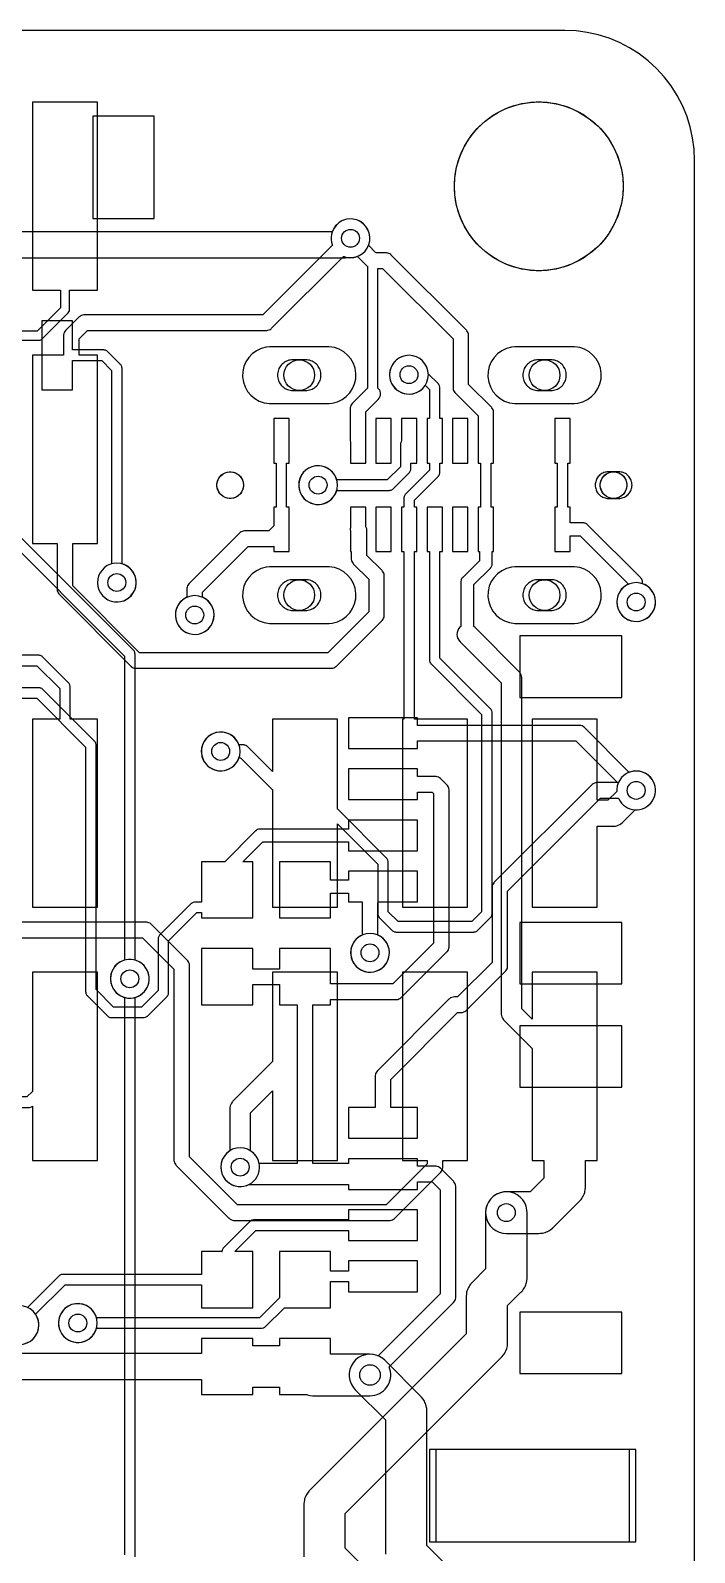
# Model space of a CAD drawing. Header units: millimetres. Extents: x 0 to 66, y 0 to 99.1.
# Drawn here: x 53.05 to 66.04, y 69.3 to 99.06 of the extents above; entities that cross this region are included whole.
import ezdxf

# ---------------------------------------------------------------- set-up
doc = ezdxf.new("R2010")
doc.units = ezdxf.units.MM

msp = doc.modelspace()

# ---------------------------------------------------------------- linework, layer by layer
at = {"layer": '16_copper'}
for points in [[(55.47, 97.385), (54.27, 97.385), (54.27, 95.385), (55.47, 95.385)], [(64.619, 87.22), (62.619, 87.22), (62.619, 86.02), (64.619, 86.02)], [(64.619, 81.62), (62.619, 81.62), (62.619, 80.42), (64.619, 80.42)], [(64.619, 79.6), (62.619, 79.6), (62.619, 78.4), (64.619, 78.4)], [(64.619, 74), (62.619, 74), (62.619, 72.8), (64.619, 72.8)], [(64.765, 71.312), (60.853, 71.312), (60.853, 69.508), (64.765, 69.508)]]:
    msp.add_lwpolyline(points, close=True, dxfattribs=at)
for points in [[(49.762, 94.615), (59.182, 94.615), (59.201, 94.617), (59.221, 94.618, 0.000657), (59.222, 94.618), (59.241, 94.623), (59.243, 94.623), (59.284, 94.618), (59.334, 94.618, 1), (59.284, 95.374), (59.235, 95.368, 0.233169), (58.969, 95.164), (58.952, 95.123), (49.657, 95.123)], [(52.379, 89.336), (54.889, 86.826), (54.889, 80.882), (54.869, 80.877, 0.876976), (55.016, 80.14), (55.065, 80.146, 0.767329), (55.113, 80.877), (55.093, 80.882), (55.093, 86.868), (55.092, 86.874, 0.140725), (55.074, 86.927), (55.067, 86.934), (55.066, 86.937), (55.065, 86.938), (55.063, 86.94), (52.553, 89.45)], [(50.419, 86.004), (53.171, 86.004), (54.127, 85.048), (54.127, 80.264), (54.128, 80.258, 0.140725), (54.146, 80.205), (54.153, 80.198), (54.154, 80.195), (54.155, 80.194), (54.157, 80.192), (54.561, 79.789), (54.566, 79.785, 0.14076), (54.616, 79.76), (54.625, 79.759), (54.628, 79.759), (54.63, 79.759), (54.633, 79.759), (55.263, 79.759), (55.27, 79.76, 0.140725), (55.323, 79.778), (55.33, 79.784), (55.332, 79.786), (55.333, 79.787), (55.335, 79.789), (55.72, 80.174), (55.724, 80.179, 0.14076), (55.749, 80.229), (55.75, 80.238), (55.75, 80.241), (55.75, 80.243), (55.75, 80.246), (55.75, 81.261), (56.303, 81.813), (56.396, 81.813), (56.396, 81.707), (57.396, 81.707), (57.396, 82.807), (57.203, 82.807), (57.591, 83.195), (59.269, 83.195), (59.269, 83.02), (60.619, 83.02), (60.619, 83.62), (59.269, 83.62), (59.269, 83.445), (57.539, 83.445), (57.532, 83.444), (57.526, 83.444, 0.157781), (57.456, 83.413), (57.451, 83.408), (56.849, 82.807), (56.396, 82.807), (56.396, 82.017), (56.261, 82.017), (56.255, 82.016, 0.140725), (56.202, 81.998), (56.195, 81.991), (56.192, 81.99), (56.191, 81.989), (56.189, 81.987), (55.577, 81.374), (55.573, 81.369, 0.14076), (55.548, 81.319), (55.548, 81.31), (55.547, 81.307), (55.547, 81.305), (55.547, 81.303), (55.547, 80.288), (55.221, 79.962), (54.675, 79.962), (54.331, 80.306), (54.331, 85.09), (54.33, 85.096, 0.140725), (54.312, 85.149), (54.305, 85.156), (54.304, 85.159), (54.303, 85.16), (54.301, 85.162), (53.285, 86.178), (53.28, 86.182, 0.14076), (53.23, 86.206), (53.22, 86.207), (53.217, 86.208), (53.216, 86.207), (53.213, 86.208), (50.461, 86.208)], [(49.903, 72.683), (56.396, 72.683), (56.396, 72.387), (57.396, 72.387), (57.396, 72.531), (57.92, 72.531), (57.92, 72.387), (58.455, 72.387), (58.47, 72.381, 0.000102), (58.47, 72.381), (58.492, 72.376), (58.519, 72.37), (58.519, 72.37), (58.519, 72.37), (58.52, 72.37), (58.569, 72.365), (58.579, 72.365), (58.586, 72.365), (59.69, 72.365), (59.74, 72.368, 0.497779), (60.064, 72.929), (61.322, 74.187), (61.325, 74.192), (61.33, 74.196, 0.153125), (61.366, 74.279), (61.366, 74.295), (61.366, 76.454), (61.366, 76.46), (61.366, 76.465, 0.153128), (61.332, 76.55), (61.322, 76.562), (61.076, 76.808), (61.071, 76.811), (61.067, 76.816, 0.153125), (60.984, 76.852), (60.968, 76.852), (60.619, 76.852), (60.619, 77), (59.269, 77), (59.269, 76.903), (58.572, 76.903), (58.572, 80.007), (58.92, 80.007), (58.92, 80.112), (60.198, 80.112), (60.204, 80.112), (60.209, 80.112, 0.153128), (60.294, 80.146), (60.306, 80.156), (61.195, 81.045), (61.198, 81.05), (61.203, 81.054, 0.153125), (61.239, 81.137), (61.239, 81.153), (61.239, 84.201), (61.239, 84.207), (61.239, 84.212, 0.153128), (61.205, 84.297), (61.195, 84.309), (61.076, 84.428), (61.071, 84.431), (61.067, 84.436, 0.153125), (60.984, 84.472), (60.968, 84.472), (60.619, 84.472), (60.619, 84.62), (59.269, 84.62), (59.269, 84.02), (60.619, 84.02), (60.619, 84.168), (60.905, 84.168), (60.935, 84.138), (60.935, 81.216), (60.135, 80.416), (58.92, 80.416), (58.92, 81.107), (57.92, 81.107), (57.92, 80.709), (57.396, 80.709), (57.396, 81.107), (56.396, 81.107), (56.396, 80.007), (57.396, 80.007), (57.396, 80.405), (57.92, 80.405), (57.92, 80.007), (58.268, 80.007), (58.268, 76.903), (57.522, 76.903), (57.522, 76.909, 1), (56.778, 76.761), (56.791, 76.713, 0.376374), (57.224, 76.463), (57.272, 76.476), (57.318, 76.495), (57.321, 76.497), (59.269, 76.497), (59.269, 76.4), (60.619, 76.4), (60.619, 76.548), (60.905, 76.548), (61.062, 76.391), (61.062, 74.358), (59.848, 73.145), (59.806, 73.161), (59.757, 73.172), (59.69, 73.177), (58.92, 73.177), (58.92, 73.487), (57.92, 73.487), (57.92, 73.343), (57.396, 73.343), (57.396, 73.487), (56.396, 73.487), (56.396, 73.191), (49.903, 73.191)], [(61.247, 67.343), (59.207, 69.383), (59.207, 70.063), (62.263, 73.119), (62.263, 73.119), (62.263, 73.119), (62.277, 73.134), (62.297, 73.156), (62.297, 73.156), (62.297, 73.157), (62.309, 73.174), (62.325, 73.198), (62.325, 73.198), (62.325, 73.198), (62.335, 73.218), (62.348, 73.243), (62.348, 73.243), (62.348, 73.243), (62.354, 73.258), (62.366, 73.29, 0.000102), (62.366, 73.29), (62.371, 73.312), (62.377, 73.339), (62.377, 73.339), (62.377, 73.339), (62.377, 73.34), (62.382, 73.389), (62.382, 73.399), (62.382, 73.406), (62.382, 74.127), (62.644, 74.389), (62.644, 74.389), (62.644, 74.389), (62.658, 74.404), (62.678, 74.426), (62.678, 74.426), (62.678, 74.427), (62.689, 74.443), (62.706, 74.468), (62.706, 74.468), (62.706, 74.468), (62.716, 74.488), (62.729, 74.513), (62.729, 74.513), (62.729, 74.513), (62.737, 74.534), (62.747, 74.56, 0.000102), (62.747, 74.56), (62.752, 74.582), (62.758, 74.609), (62.758, 74.609), (62.758, 74.609), (62.758, 74.61), (62.763, 74.659), (62.763, 74.669), (62.763, 74.676), (62.763, 75.946), (62.76, 75.996, 0.865077), (61.956, 76.013), (61.951, 75.946), (61.951, 74.844), (61.689, 74.582), (61.689, 74.582), (61.689, 74.582), (61.675, 74.567), (61.655, 74.545), (61.655, 74.545), (61.655, 74.544), (61.643, 74.527), (61.627, 74.503), (61.627, 74.503), (61.627, 74.503), (61.616, 74.483), (61.604, 74.458), (61.604, 74.458), (61.604, 74.458), (61.596, 74.437), (61.586, 74.411, 0.000102), (61.586, 74.411), (61.581, 74.389), (61.575, 74.362), (61.575, 74.362), (61.575, 74.362), (61.575, 74.361), (61.57, 74.312), (61.57, 74.302), (61.57, 74.295), (61.57, 73.574), (58.514, 70.518), (58.514, 70.518), (58.514, 70.518), (58.5, 70.503), (58.48, 70.481), (58.48, 70.481), (58.48, 70.48), (58.468, 70.463), (58.452, 70.439), (58.452, 70.439), (58.452, 70.439), (58.442, 70.419), (58.429, 70.394), (58.429, 70.394), (58.429, 70.394), (58.421, 70.373), (58.411, 70.347, 0.000102), (58.411, 70.347), (58.406, 70.325), (58.4, 70.298), (58.4, 70.298), (58.4, 70.298), (58.4, 70.297), (58.395, 70.248), (58.395, 70.238), (58.395, 70.231), (58.395, 69.215)], [(52.906, 73.375, 0.534512), (53.147, 73.958), (53.147, 73.958), (53.724, 74.535), (56.396, 74.535), (56.396, 74.087), (57.396, 74.087), (57.396, 75.187), (57.043, 75.187), (57.454, 75.598), (59.269, 75.598), (59.269, 75.4), (60.619, 75.4), (60.619, 76), (59.269, 76), (59.269, 75.802), (57.412, 75.802), (57.406, 75.801, 0.140725), (57.353, 75.783), (57.346, 75.776), (57.343, 75.775), (57.342, 75.774), (57.34, 75.772), (56.824, 75.256), (56.82, 75.251, 0.14076), (56.796, 75.201), (56.795, 75.191), (56.794, 75.188), (56.795, 75.187), (56.396, 75.187), (56.396, 74.739), (53.682, 74.739), (53.676, 74.738, 0.140725), (53.623, 74.72), (53.616, 74.713), (53.613, 74.712), (53.612, 74.711), (53.61, 74.709), (52.992, 74.09)]]:
    msp.add_lwpolyline(points, format="xyb", dxfattribs=at)
for points in [[(54.811, 87.893, 0.767329), (54.859, 88.624), (54.839, 88.629), (54.839, 92.456), (54.838, 92.462, 0.140725), (54.82, 92.515), (54.813, 92.522), (54.812, 92.525), (54.811, 92.526), (54.809, 92.528), (54.555, 92.782), (54.55, 92.786, 0.14076), (54.5, 92.81), (54.49, 92.811), (54.487, 92.812), (54.486, 92.811), (54.483, 92.812), (53.87, 92.812), (53.87, 93.385), (53.27, 93.385), (53.27, 92.035), (53.87, 92.035), (53.87, 92.608), (54.441, 92.608), (54.635, 92.414), (54.635, 88.629), (54.615, 88.624, 0.876976), (54.762, 87.887)], [(58.953, 91.773, 0.893655), (58.891, 92.874), (57.721, 92.874), (57.659, 92.867, 0.893655), (57.721, 91.766), (58.891, 91.766)], [(63.753, 91.773, 0.893655), (63.691, 92.874), (62.521, 92.874), (62.459, 92.867, 0.893655), (62.521, 91.766), (63.691, 91.766)], [(60.526, 91.957, 1), (60.378, 92.701), (60.33, 92.688, 0.876976), (60.477, 91.951)], [(58.748, 89.798, 1), (58.6, 90.542), (58.552, 90.529, 0.876976), (58.699, 89.792)], [(58.953, 87.473, 0.893655), (58.891, 88.574), (57.721, 88.574), (57.659, 88.567, 0.893655), (57.721, 87.466), (58.891, 87.466)], [(63.753, 87.473, 0.893655), (63.691, 88.574), (62.521, 88.574), (62.459, 88.567, 0.893655), (62.521, 87.466), (63.691, 87.466)], [(64.971, 87.512, 1), (64.823, 88.256), (64.775, 88.243, 0.876976), (64.922, 87.506)], [(56.335, 87.258, 1), (56.187, 88.002), (56.139, 87.989, 0.876976), (56.286, 87.252)], [(60.619, 78), (60.096, 78), (60.096, 78.55), (61.404, 79.858), (61.468, 79.858), (61.474, 79.858), (61.479, 79.858, 0.153128), (61.564, 79.892), (61.576, 79.902), (62.338, 80.664), (62.341, 80.669), (62.346, 80.673, 0.153125), (62.382, 80.756), (62.382, 80.772), (62.382, 82.233), (64.198, 84.049), (64.551, 84.049), (64.557, 84.033, 1), (65.237, 84.369), (65.212, 84.412, 0.339453), (64.775, 84.56), (64.76, 84.554), (63.886, 85.428), (63.881, 85.431), (63.877, 85.436, 0.153125), (63.794, 85.472), (63.778, 85.472), (60.619, 85.472), (60.619, 85.62), (59.269, 85.62), (59.269, 85.02), (60.619, 85.02), (60.619, 85.168), (63.715, 85.168), (64.529, 84.353), (64.135, 84.353), (64.129, 84.353), (64.124, 84.353, 0.153128), (64.039, 84.319), (64.027, 84.309), (62.122, 82.404), (62.119, 82.399), (62.114, 82.395, 0.153125), (62.078, 82.312), (62.078, 82.296), (62.078, 80.835), (61.405, 80.162), (61.341, 80.162, 0.172369), (61.245, 80.128), (61.233, 80.118), (59.836, 78.721), (59.833, 78.716), (59.828, 78.712, 0.153125), (59.792, 78.629), (59.792, 78.613), (59.792, 78), (59.269, 78), (59.269, 77.4), (60.619, 77.4)], [(56.843, 84.591, 1), (56.695, 85.335), (56.647, 85.322, 0.876976), (56.794, 84.585)], [(59.764, 80.654, 0.716592), (59.858, 81.366), (59.842, 81.372), (59.842, 82.003), (59.86, 82.02), (60.619, 82.02), (60.619, 82.62), (59.269, 82.62), (59.269, 82.445), (58.92, 82.445), (58.92, 82.807), (57.92, 82.807), (57.92, 81.707), (58.92, 81.707), (58.92, 82.195), (59.269, 82.195), (59.269, 82.02), (59.538, 82.02), (59.538, 81.372), (59.522, 81.366, 0.820679), (59.715, 80.648)], [(54.049, 73.415, 0.26795), (54.334, 73.665), (54.339, 73.685), (57.57, 73.685), (57.576, 73.686, 0.140725), (57.629, 73.704), (57.636, 73.711), (57.639, 73.712), (57.64, 73.713), (57.642, 73.715), (58.014, 74.087), (58.92, 74.087), (58.92, 74.598), (59.269, 74.598), (59.269, 74.4), (60.619, 74.4), (60.619, 75), (59.269, 75), (59.269, 74.802), (58.92, 74.802), (58.92, 75.187), (57.92, 75.187), (57.92, 74.281), (57.528, 73.889), (54.339, 73.889), (54.334, 73.909, 1), (53.616, 73.665), (53.635, 73.619, 0.303347), (54, 73.409)]]:
    msp.add_lwpolyline(points, format="xyb", close=True, dxfattribs=at)
at = {"layer": '1_copper'}
for points in [[(46.519, 93.002), (53.213, 93.002), (53.214, 93.002), (53.216, 93.002, 0.133453), (53.26, 93.016), (53.276, 93.028), (53.784, 93.536), (53.785, 93.537), (53.786, 93.538, 0.133459), (53.808, 93.579), (53.81, 93.599), (53.81, 93.98), (54.356, 93.98), (54.356, 97.66), (53.086, 97.66), (53.086, 93.98), (53.632, 93.98), (53.632, 93.636), (53.176, 93.18), (46.482, 93.18)], [(50.8, 86.639), (53.171, 86.639), (53.619, 86.191), (53.619, 85.595), (53.086, 85.595), (53.086, 81.915), (54.356, 81.915), (54.356, 85.595), (53.823, 85.595), (53.823, 86.233), (53.822, 86.239, 0.140725), (53.804, 86.292), (53.797, 86.299), (53.796, 86.302), (53.795, 86.303), (53.793, 86.305), (53.285, 86.813), (53.28, 86.817, 0.14076), (53.23, 86.841), (53.22, 86.842), (53.217, 86.843), (53.216, 86.842), (53.213, 86.843), (50.842, 86.843)], [(52.251, 81.321), (55.242, 81.321), (55.855, 80.709), (55.855, 76.976), (55.855, 76.97), (55.855, 76.965, 0.153128), (55.889, 76.88), (55.899, 76.868), (56.929, 75.838), (56.934, 75.835), (56.938, 75.83, 0.153125), (57.022, 75.794), (57.037, 75.794), (60.071, 75.794), (60.077, 75.794), (60.082, 75.794, 0.153128), (60.167, 75.828), (60.179, 75.838), (61.068, 76.727), (61.071, 76.732), (61.076, 76.736, 0.153125), (61.112, 76.819), (61.112, 76.835), (61.112, 76.965), (61.595, 76.965), (61.595, 80.645), (60.325, 80.645), (60.325, 76.965), (60.808, 76.965), (60.808, 76.898), (60.008, 76.098), (57.1, 76.098), (56.159, 77.039), (56.159, 80.772), (56.159, 80.778), (56.159, 80.783, 0.153128), (56.125, 80.868), (56.115, 80.88), (55.413, 81.581), (55.409, 81.585), (55.405, 81.589, 0.153125), (55.321, 81.625), (55.305, 81.626), (52.192, 81.626)], [(55.093, 69.215), (55.093, 80.154), (55.113, 80.159, 1), (54.869, 80.877), (54.823, 80.858, 0.668181), (54.869, 80.159), (54.889, 80.154), (54.889, 69.257)], [(63.279, 66.958), (60.803, 69.435), (60.803, 72.065), (60.803, 72.065), (60.803, 72.065), (60.801, 72.088), (60.799, 72.115), (60.799, 72.115), (60.799, 72.115), (60.795, 72.138), (60.79, 72.165), (60.79, 72.165), (60.79, 72.165, 0.030914), (60.775, 72.213), (60.775, 72.213), (60.775, 72.213, 0.030916), (60.754, 72.258), (60.754, 72.258), (60.754, 72.258, 0.030915), (60.727, 72.301), (60.727, 72.301), (60.727, 72.301), (60.727, 72.301), (60.695, 72.34), (60.688, 72.347), (60.684, 72.352), (59.977, 73.058), (59.94, 73.092, 0.865077), (59.359, 72.535), (59.403, 72.484), (59.99, 71.896), (59.99, 69.266)]]:
    msp.add_lwpolyline(points, format="xyb", dxfattribs=at)
for points in [[(62.992, 75.54), (62.992, 75.54), (63.016, 75.541), (63.042, 75.543), (63.042, 75.543), (63.042, 75.543), (63.065, 75.547), (63.092, 75.552), (63.092, 75.552), (63.092, 75.552, 0.030914), (63.14, 75.567), (63.14, 75.567), (63.14, 75.567, 0.030916), (63.185, 75.589), (63.186, 75.589), (63.186, 75.589, 0.030915), (63.228, 75.615), (63.228, 75.615), (63.228, 75.615), (63.229, 75.616), (63.267, 75.647), (63.274, 75.654), (63.279, 75.659), (63.787, 76.167), (63.787, 76.167), (63.787, 76.167), (63.801, 76.182), (63.821, 76.204), (63.821, 76.204), (63.821, 76.205), (63.833, 76.222), (63.849, 76.246), (63.849, 76.246), (63.849, 76.246), (63.859, 76.266), (63.872, 76.291), (63.872, 76.291), (63.872, 76.291), (63.878, 76.306), (63.89, 76.338, 0.000102), (63.89, 76.338), (63.895, 76.36), (63.901, 76.387), (63.901, 76.387), (63.901, 76.387), (63.901, 76.388), (63.906, 76.437), (63.906, 76.447), (63.906, 76.454), (63.906, 76.965), (64.135, 76.965), (64.135, 80.645), (62.865, 80.645), (62.865, 79.727), (62.662, 79.931), (62.662, 86.385), (62.661, 86.396), (62.661, 86.406, 0.132342), (62.623, 86.504), (62.618, 86.511, 0.018024), (62.608, 86.522), (62.602, 86.529), (61.739, 87.393), (61.722, 87.407), (61.722, 88.225), (62.046, 88.549), (62.049, 88.553), (62.053, 88.557, 0.11143), (62.079, 88.606), (62.08, 88.614), (62.082, 88.623), (62.082, 88.632), (62.083, 88.639), (62.083, 88.87), (62.106, 88.87), (62.106, 89.74), (62.058, 89.74), (62.058, 90.6), (62.106, 90.6), (62.106, 91.012), (62.108, 91.019), (62.108, 91.035), (62.108, 91.587), (62.108, 91.593), (62.108, 91.598, 0.153128), (62.074, 91.683), (62.064, 91.695), (61.62, 92.138), (61.62, 93.091), (61.62, 93.097), (61.62, 93.102, 0.153128), (61.586, 93.187), (61.576, 93.199), (60.106, 94.669), (60.102, 94.672), (60.098, 94.676, 0.153125), (60.014, 94.712), (59.998, 94.713), (59.807, 94.713), (59.662, 94.859), (59.668, 94.874, 1), (58.95, 95.118), (58.937, 95.07, 0.131651), (58.95, 94.874), (58.956, 94.859), (57.595, 93.497), (54.102, 93.497), (54.096, 93.497), (54.091, 93.497, 0.153128), (54.006, 93.463), (53.994, 93.453), (53.74, 93.199), (53.737, 93.194), (53.732, 93.19, 0.153125), (53.696, 93.107), (53.696, 93.091), (53.696, 92.71), (53.086, 92.71), (53.086, 89.03), (53.569, 89.03), (53.569, 88.138), (53.569, 88.132), (53.569, 88.127, 0.153128), (53.603, 88.042), (53.613, 88.03), (55.01, 86.633), (55.015, 86.63), (55.019, 86.625, 0.153125), (55.102, 86.589), (55.118, 86.589), (58.928, 86.589), (58.934, 86.589), (58.939, 86.589, 0.153128), (59.024, 86.623), (59.036, 86.633), (59.925, 87.522), (59.928, 87.527), (59.933, 87.531, 0.153125), (59.969, 87.614), (59.969, 87.63), (59.969, 88.392), (59.969, 88.398), (59.969, 88.403, 0.153128), (59.935, 88.488), (59.925, 88.5), (59.628, 88.796), (59.628, 89.285), (59.628, 89.291), (59.628, 89.297, 0.091344), (59.611, 89.356), (59.606, 89.363), (59.606, 89.74), (59.306, 89.74), (59.306, 89.329), (59.305, 89.324), (59.304, 89.294), (59.306, 89.283), (59.306, 88.87), (59.323, 88.87), (59.323, 88.733), (59.324, 88.728), (59.324, 88.722, 0.153128), (59.358, 88.637), (59.368, 88.625), (59.665, 88.329), (59.665, 87.693), (58.865, 86.893), (55.181, 86.893), (53.873, 88.201), (53.873, 89.03), (54.356, 89.03), (54.356, 92.71), (54, 92.71), (54, 93.028), (54.165, 93.193), (57.658, 93.193), (57.664, 93.193), (57.669, 93.193, 0.153128), (57.754, 93.227), (57.766, 93.237), (59.172, 94.643), (59.187, 94.637, 0.165099), (59.431, 94.637), (59.446, 94.643), (59.636, 94.453), (59.641, 94.449), (59.643, 94.448), (59.643, 92.067), (59.636, 92.062), (59.348, 91.773), (59.345, 91.769), (59.34, 91.765, 0.153125), (59.304, 91.681), (59.304, 91.666), (59.304, 91.035), (59.306, 91.011), (59.306, 90.6), (59.606, 90.6), (59.606, 91.012), (59.608, 91.019), (59.608, 91.035), (59.608, 91.602), (59.852, 91.846), (59.871, 91.87, 0.370187), (59.846, 92.067), (59.846, 92.067), (59.846, 94.408), (59.935, 94.408), (61.316, 93.028), (61.316, 92.075), (61.316, 92.069), (61.316, 92.064, 0.153128), (61.35, 91.979), (61.36, 91.967), (61.804, 91.524), (61.804, 91.035), (61.806, 91.011), (61.806, 90.6), (61.854, 90.6), (61.854, 89.74), (61.806, 89.74), (61.806, 88.87), (61.829, 88.87), (61.829, 88.691), (61.505, 88.367), (61.502, 88.363), (61.498, 88.359, 0.11143), (61.472, 88.31), (61.471, 88.303), (61.469, 88.293), (61.469, 88.284), (61.468, 88.278), (61.468, 87.407), (61.45, 87.392, 0.411836), (61.451, 87.105), (62.255, 86.301), (62.255, 79.846), (62.256, 79.836), (62.256, 79.826, 0.132342), (62.294, 79.727), (62.299, 79.721, 0.018024), (62.309, 79.71), (62.315, 79.703), (62.865, 79.153), (62.865, 76.965), (63.094, 76.965), (63.094, 76.622), (62.824, 76.352), (62.357, 76.352), (62.307, 76.349, 0.865077), (62.29, 75.545), (62.357, 75.54), (62.992, 75.54)], [(58.953, 91.773, 0.893655), (58.891, 92.874), (57.721, 92.874), (57.659, 92.867, 0.893655), (57.721, 91.766), (58.891, 91.766)], [(63.753, 91.773, 0.893655), (63.691, 92.874), (62.521, 92.874), (62.459, 92.867, 0.893655), (62.521, 91.766), (63.691, 91.766)], [(61.595, 85.595), (60.558, 85.595), (60.558, 88.87), (60.606, 88.87), (60.606, 89.74), (60.558, 89.74), (60.558, 89.878), (61.028, 90.348), (61.032, 90.353, 0.14076), (61.056, 90.403), (61.057, 90.413), (61.058, 90.416), (61.057, 90.417), (61.058, 90.42), (61.058, 90.6), (61.106, 90.6), (61.106, 91.47), (61.058, 91.47), (61.058, 92.079), (61.057, 92.085, 0.140725), (61.039, 92.138), (61.032, 92.145), (61.031, 92.148), (61.03, 92.149), (61.028, 92.151), (60.83, 92.348), (60.83, 92.354), (60.824, 92.403, 1), (60.08, 92.255), (60.093, 92.207, 0.62184), (60.767, 92.118), (60.769, 92.122), (60.854, 92.037), (60.854, 91.47), (60.806, 91.47), (60.806, 90.6), (60.854, 90.6), (60.854, 90.462), (60.384, 89.992), (60.38, 89.987, 0.14076), (60.356, 89.937), (60.355, 89.927), (60.354, 89.924), (60.355, 89.923), (60.354, 89.92), (60.354, 89.74), (60.306, 89.74), (60.306, 88.87), (60.354, 88.87), (60.354, 85.595), (60.325, 85.595), (60.325, 81.915), (61.595, 81.915)], [(56.335, 87.258, 0.716592), (56.429, 87.97), (56.413, 87.976), (56.413, 88.075), (57.309, 88.97), (57.774, 88.97), (57.779, 88.971), (57.785, 88.971, 0.031917), (57.804, 88.973), (57.806, 88.974), (57.806, 88.87), (58.106, 88.87), (58.106, 89.278), (58.106, 89.278), (58.108, 89.309), (58.106, 89.327), (58.106, 89.74), (58.058, 89.74), (58.058, 90.6), (58.106, 90.6), (58.106, 91.47), (57.806, 91.47), (57.806, 90.6), (57.854, 90.6), (57.854, 89.74), (57.806, 89.74), (57.806, 89.371), (57.71, 89.275), (57.246, 89.275), (57.24, 89.274), (57.234, 89.275, 0.153128), (57.149, 89.241), (57.138, 89.23), (56.153, 88.246), (56.15, 88.241), (56.145, 88.237, 0.153125), (56.109, 88.154), (56.109, 88.138), (56.109, 87.976), (56.093, 87.97, 0.820679), (56.286, 87.252)], [(58.748, 89.798, 0.26795), (59.033, 90.048), (59.038, 90.068), (60.071, 90.068), (60.077, 90.069, 0.140725), (60.13, 90.087), (60.137, 90.094), (60.14, 90.095), (60.141, 90.096), (60.143, 90.098), (60.457, 90.412), (60.461, 90.417, 0.14076), (60.486, 90.468), (60.486, 90.477), (60.487, 90.48), (60.487, 90.482), (60.487, 90.484), (60.487, 90.6), (60.606, 90.6), (60.606, 91.47), (60.306, 91.47), (60.306, 91.028), (60.305, 91.027, 0.124733), (60.285, 90.981), (60.284, 90.972), (60.284, 90.969), (60.284, 90.967), (60.284, 90.964), (60.284, 90.526), (60.029, 90.272), (59.038, 90.272), (59.033, 90.292, 1), (58.315, 90.048), (58.334, 90.002, 0.303347), (58.699, 89.792)], [(64.971, 87.512, 0.716592), (65.065, 88.224), (65.024, 88.241), (65.024, 88.265, 0.133078), (65.007, 88.329), (65.002, 88.335), (64.997, 88.343), (64.991, 88.35), (64.987, 88.355), (63.947, 89.395), (63.943, 89.398), (63.939, 89.402, 0.11143), (63.889, 89.428), (63.882, 89.429), (63.872, 89.431), (63.863, 89.431), (63.857, 89.432), (63.606, 89.432), (63.606, 89.74), (63.558, 89.74), (63.558, 90.6), (63.606, 90.6), (63.606, 91.47), (63.306, 91.47), (63.306, 90.6), (63.354, 90.6), (63.354, 89.74), (63.306, 89.74), (63.306, 88.87), (63.606, 88.87), (63.606, 89.178), (63.804, 89.178), (64.75, 88.232), (64.729, 88.224), (64.686, 88.199, 0.767325), (64.922, 87.506)], [(61.728, 81.433, 0.140725), (61.781, 81.451), (61.788, 81.458), (61.791, 81.459), (61.792, 81.46), (61.794, 81.462), (62.048, 81.716), (62.052, 81.721, 0.14076), (62.076, 81.771), (62.077, 81.781), (62.078, 81.784), (62.077, 81.785), (62.078, 81.788), (62.078, 85.725), (62.077, 85.731, 0.140725), (62.059, 85.784), (62.052, 85.791), (62.051, 85.794), (62.05, 85.795), (62.048, 85.797), (61.058, 86.787), (61.058, 88.87), (61.106, 88.87), (61.106, 89.74), (60.806, 89.74), (60.806, 88.87), (60.854, 88.87), (60.854, 86.745), (60.855, 86.739, 0.140725), (60.873, 86.686), (60.88, 86.679), (60.881, 86.676), (60.882, 86.675), (60.884, 86.673), (61.874, 85.683), (61.874, 81.83), (61.68, 81.636), (60.24, 81.636), (60.046, 81.83), (60.046, 82.804), (60.045, 82.81, 0.140725), (60.027, 82.863), (60.02, 82.87), (60.019, 82.873), (60.018, 82.874), (60.016, 82.876), (59.065, 83.827), (59.06, 83.831), (59.055, 83.835), (59.055, 83.835), (59.055, 85.595), (57.785, 85.595), (57.785, 84.57), (57.302, 85.053), (57.298, 85.056), (57.294, 85.06, 0.11143), (57.244, 85.086), (57.237, 85.087), (57.227, 85.089), (57.218, 85.089), (57.212, 85.09), (57.126, 85.09), (57.109, 85.131, 1), (56.429, 84.795), (56.454, 84.752, 0.577351), (57.109, 84.795), (57.126, 84.836), (57.159, 84.836), (57.785, 84.21), (57.785, 81.915), (59.055, 81.915), (59.055, 83.549), (59.842, 82.762), (59.842, 81.788), (59.843, 81.782, 0.140725), (59.861, 81.729), (59.868, 81.722), (59.869, 81.719), (59.87, 81.718), (59.872, 81.716), (60.126, 81.462), (60.131, 81.458, 0.14076), (60.181, 81.434), (60.191, 81.433), (60.194, 81.432), (60.195, 81.433), (60.198, 81.432), (61.722, 81.432)], [(54.811, 87.893, 1), (54.663, 88.637), (54.615, 88.624, 0.876976), (54.762, 87.887)], [(58.953, 87.473, 0.893655), (58.891, 88.574), (57.721, 88.574), (57.659, 88.567, 0.893655), (57.721, 87.466), (58.891, 87.466)], [(63.753, 87.473, 0.893655), (63.691, 88.574), (62.521, 88.574), (62.459, 88.567, 0.893655), (62.521, 87.466), (63.691, 87.466)], [(64.135, 83.501), (64.451, 83.501), (64.47, 83.503), (64.49, 83.504, 0.118891), (64.6, 83.549), (64.63, 83.575), (64.631, 83.575), (64.631, 83.575), (64.878, 83.823), (64.922, 83.823, 1), (64.872, 84.579), (64.823, 84.573, 0.339456), (64.519, 84.226), (64.519, 84.182), (64.346, 84.009), (64.135, 84.009), (64.135, 85.595), (62.865, 85.595), (62.865, 81.915), (64.135, 81.915)], [(59.764, 80.654, 1), (59.616, 81.398), (59.568, 81.385, 0.876976), (59.715, 80.648)], [(54.356, 80.645), (53.086, 80.645), (53.086, 78.314), (52.979, 78.207), (52.815, 78.207), (52.81, 78.227, 1), (52.092, 77.983), (52.111, 77.937, 0.668181), (52.81, 77.983), (52.815, 78.003), (53.021, 78.003), (53.027, 78.004, 0.140725), (53.08, 78.022), (53.086, 78.027), (53.086, 76.965), (54.356, 76.965)], [(57.224, 76.463, 0.668179), (57.361, 77.15), (57.353, 77.154), (57.353, 77.894), (57.785, 78.326), (57.785, 76.965), (59.055, 76.965), (59.055, 80.645), (57.785, 80.645), (57.785, 78.9), (57.006, 78.122), (57, 78.114), (56.993, 78.107, 0.132344), (56.949, 78.01), (56.949, 78.002, 0.018059), (56.948, 77.987), (56.947, 77.978), (56.947, 77.154), (56.939, 77.15, 0.767325), (57.175, 76.457)], [(52.906, 73.375, 1), (52.758, 74.119), (52.71, 74.106, 0.876976), (52.857, 73.369)], [(54.049, 73.415, 1), (53.901, 74.159), (53.853, 74.146, 0.876976), (54, 73.409)]]:
    msp.add_lwpolyline(points, format="xyb", close=True, dxfattribs=at)
for points in [[(60.106, 91.47), (59.806, 91.47), (59.806, 90.6), (60.106, 90.6)], [(61.606, 91.47), (61.306, 91.47), (61.306, 90.6), (61.606, 90.6)], [(60.106, 89.74), (59.806, 89.74), (59.806, 88.87), (60.106, 88.87)], [(61.606, 89.74), (61.306, 89.74), (61.306, 88.87), (61.606, 88.87)], [(64.892, 71.312), (60.98, 71.312), (60.98, 69.508), (64.892, 69.508)]]:
    msp.add_lwpolyline(points, close=True, dxfattribs=at)
at = {"layer": 'drills_NPTH'}
for centre, radius in [((62.992, 96.012), 1.65), ((56.956, 90.17), 0.26), ((64.456, 90.17), 0.26)]:
    msp.add_circle(centre, radius, dxfattribs=at)
at = {"layer": 'drills_PTH'}
for centre in [(58.306, 92.32), (63.106, 92.32), (58.306, 88.02), (63.106, 88.02)]:
    msp.add_circle(centre, 0.3, dxfattribs=at)
at = {"layer": 'drills_via_1_16'}
for centre, radius in [((59.309, 94.996), 0.175), ((60.452, 92.329), 0.175), ((58.674, 90.17), 0.175), ((54.737, 88.265), 0.175), ((56.261, 87.63), 0.175), ((64.897, 87.884), 0.175), ((56.769, 84.963), 0.175), ((64.897, 84.201), 0.175), ((59.69, 81.026), 0.175), ((54.991, 80.518), 0.175), ((57.15, 76.835), 0.175), ((62.357, 75.946), 0.175), ((53.975, 73.787), 0.175), ((59.69, 72.771), 0.2)]:
    msp.add_circle(centre, radius, dxfattribs=at)
at = {"layer": 'holes'}
for points in [[(64.642, 95.958), (64.635, 95.85), (64.621, 95.743), (64.6, 95.637), (64.572, 95.533), (64.537, 95.43), (64.496, 95.331), (64.448, 95.234), (64.394, 95.14), (64.334, 95.05), (64.268, 94.965), (64.197, 94.883), (64.121, 94.807), (64.039, 94.736), (63.954, 94.67), (63.864, 94.61), (63.77, 94.556), (63.673, 94.508), (63.574, 94.467), (63.471, 94.432), (63.367, 94.404), (63.261, 94.383), (63.154, 94.369), (63.046, 94.362), (62.938, 94.362), (62.83, 94.369), (62.723, 94.383), (62.617, 94.404), (62.513, 94.432), (62.41, 94.467), (62.311, 94.508), (62.214, 94.556), (62.12, 94.61), (62.03, 94.67), (61.945, 94.736), (61.863, 94.807), (61.787, 94.883), (61.716, 94.965), (61.65, 95.05), (61.59, 95.14), (61.536, 95.234), (61.488, 95.331), (61.447, 95.43), (61.412, 95.533), (61.384, 95.637), (61.363, 95.743), (61.349, 95.85), (61.342, 95.958), (61.342, 96.066), (61.349, 96.174), (61.363, 96.281), (61.384, 96.387), (61.412, 96.491), (61.447, 96.594), (61.488, 96.693), (61.536, 96.79), (61.59, 96.884), (61.65, 96.974), (61.716, 97.059), (61.787, 97.141), (61.863, 97.217), (61.945, 97.288), (62.03, 97.354), (62.12, 97.414), (62.214, 97.468), (62.311, 97.516), (62.41, 97.557), (62.513, 97.592), (62.617, 97.62), (62.723, 97.641), (62.83, 97.655), (62.938, 97.662), (63.046, 97.662), (63.154, 97.655), (63.261, 97.641), (63.367, 97.62), (63.471, 97.592), (63.574, 97.557), (63.673, 97.516), (63.77, 97.468), (63.864, 97.414), (63.954, 97.354), (64.039, 97.288), (64.121, 97.217), (64.197, 97.141), (64.268, 97.059), (64.334, 96.974), (64.394, 96.884), (64.448, 96.79), (64.496, 96.693), (64.537, 96.594), (64.572, 96.491), (64.6, 96.387), (64.621, 96.281), (64.635, 96.174), (64.642, 96.066), (64.642, 95.958)], [(57.881, 92.32), (57.882, 92.294), (57.886, 92.268), (57.891, 92.242), (57.899, 92.217), (57.909, 92.193), (57.921, 92.17), (57.935, 92.148), (57.951, 92.127), (57.969, 92.108), (57.988, 92.09), (58.009, 92.074), (58.031, 92.06), (58.054, 92.048), (58.078, 92.038), (58.103, 92.03), (58.129, 92.025), (58.155, 92.021), (58.181, 92.02), (58.431, 92.02), (58.457, 92.021), (58.483, 92.025), (58.509, 92.03), (58.534, 92.038), (58.558, 92.048), (58.581, 92.06), (58.603, 92.074), (58.624, 92.09), (58.643, 92.108), (58.661, 92.127), (58.677, 92.148), (58.691, 92.17), (58.703, 92.193), (58.713, 92.217), (58.721, 92.242), (58.726, 92.268), (58.73, 92.294), (58.731, 92.32), (58.73, 92.346), (58.726, 92.372), (58.721, 92.398), (58.713, 92.423), (58.703, 92.447), (58.691, 92.47), (58.677, 92.492), (58.661, 92.513), (58.643, 92.532), (58.624, 92.55), (58.603, 92.566), (58.581, 92.58), (58.558, 92.592), (58.534, 92.602), (58.509, 92.61), (58.483, 92.615), (58.457, 92.619), (58.431, 92.62), (58.181, 92.62), (58.155, 92.619), (58.129, 92.615), (58.103, 92.61), (58.078, 92.602), (58.054, 92.592), (58.031, 92.58), (58.009, 92.566), (57.988, 92.55), (57.969, 92.532), (57.951, 92.513), (57.935, 92.492), (57.921, 92.47), (57.909, 92.447), (57.899, 92.423), (57.891, 92.398), (57.886, 92.372), (57.882, 92.346), (57.881, 92.32)], [(62.681, 92.32), (62.682, 92.294), (62.686, 92.268), (62.691, 92.242), (62.699, 92.217), (62.709, 92.193), (62.721, 92.17), (62.735, 92.148), (62.751, 92.127), (62.769, 92.108), (62.788, 92.09), (62.809, 92.074), (62.831, 92.06), (62.854, 92.048), (62.878, 92.038), (62.903, 92.03), (62.929, 92.025), (62.955, 92.021), (62.981, 92.02), (63.231, 92.02), (63.257, 92.021), (63.283, 92.025), (63.309, 92.03), (63.334, 92.038), (63.358, 92.048), (63.381, 92.06), (63.403, 92.074), (63.424, 92.09), (63.443, 92.108), (63.461, 92.127), (63.477, 92.148), (63.491, 92.17), (63.503, 92.193), (63.513, 92.217), (63.521, 92.242), (63.526, 92.268), (63.53, 92.294), (63.531, 92.32), (63.53, 92.346), (63.526, 92.372), (63.521, 92.398), (63.513, 92.423), (63.503, 92.447), (63.491, 92.47), (63.477, 92.492), (63.461, 92.513), (63.443, 92.532), (63.424, 92.55), (63.403, 92.566), (63.381, 92.58), (63.358, 92.592), (63.334, 92.602), (63.309, 92.61), (63.283, 92.615), (63.257, 92.619), (63.231, 92.62), (62.981, 92.62), (62.955, 92.619), (62.929, 92.615), (62.903, 92.61), (62.878, 92.602), (62.854, 92.592), (62.831, 92.58), (62.809, 92.566), (62.788, 92.55), (62.769, 92.532), (62.751, 92.513), (62.735, 92.492), (62.721, 92.47), (62.709, 92.447), (62.699, 92.423), (62.691, 92.398), (62.686, 92.372), (62.682, 92.346), (62.681, 92.32)], [(57.216, 90.15), (57.21, 90.109), (57.197, 90.07), (57.178, 90.034), (57.154, 90.001), (57.125, 89.972), (57.092, 89.948), (57.056, 89.929), (57.017, 89.916), (56.976, 89.91), (56.936, 89.91), (56.895, 89.916), (56.856, 89.929), (56.82, 89.948), (56.787, 89.972), (56.758, 90.001), (56.734, 90.034), (56.715, 90.07), (56.702, 90.109), (56.696, 90.15), (56.696, 90.19), (56.702, 90.231), (56.715, 90.27), (56.734, 90.306), (56.758, 90.339), (56.787, 90.368), (56.82, 90.392), (56.856, 90.411), (56.895, 90.424), (56.936, 90.43), (56.976, 90.43), (57.017, 90.424), (57.056, 90.411), (57.092, 90.392), (57.125, 90.368), (57.154, 90.339), (57.178, 90.306), (57.197, 90.27), (57.21, 90.231), (57.216, 90.19), (57.216, 90.15)], [(64.096, 90.17), (64.097, 90.147), (64.1, 90.125), (64.105, 90.103), (64.112, 90.081), (64.12, 90.06), (64.131, 90.04), (64.143, 90.021), (64.157, 90.003), (64.172, 89.986), (64.189, 89.971), (64.207, 89.957), (64.226, 89.945), (64.246, 89.934), (64.267, 89.926), (64.289, 89.919), (64.311, 89.914), (64.333, 89.911), (64.356, 89.91), (64.556, 89.91), (64.579, 89.911), (64.601, 89.914), (64.623, 89.919), (64.645, 89.926), (64.666, 89.934), (64.686, 89.945), (64.705, 89.957), (64.723, 89.971), (64.74, 89.986), (64.755, 90.003), (64.769, 90.021), (64.781, 90.04), (64.792, 90.06), (64.8, 90.081), (64.807, 90.103), (64.812, 90.125), (64.815, 90.147), (64.816, 90.17), (64.815, 90.193), (64.812, 90.215), (64.807, 90.237), (64.8, 90.259), (64.792, 90.28), (64.781, 90.3), (64.769, 90.319), (64.755, 90.337), (64.74, 90.354), (64.723, 90.369), (64.705, 90.383), (64.686, 90.395), (64.666, 90.406), (64.645, 90.414), (64.623, 90.421), (64.601, 90.426), (64.579, 90.429), (64.556, 90.43), (64.356, 90.43), (64.333, 90.429), (64.311, 90.426), (64.289, 90.421), (64.267, 90.414), (64.246, 90.406), (64.226, 90.395), (64.207, 90.383), (64.189, 90.369), (64.172, 90.354), (64.157, 90.337), (64.143, 90.319), (64.131, 90.3), (64.12, 90.28), (64.112, 90.259), (64.105, 90.237), (64.1, 90.215), (64.097, 90.193), (64.096, 90.17)], [(64.716, 90.15), (64.71, 90.109), (64.697, 90.07), (64.678, 90.034), (64.654, 90.001), (64.625, 89.972), (64.592, 89.948), (64.556, 89.929), (64.517, 89.916), (64.476, 89.91), (64.436, 89.91), (64.395, 89.916), (64.356, 89.929), (64.32, 89.948), (64.287, 89.972), (64.258, 90.001), (64.234, 90.034), (64.215, 90.07), (64.202, 90.109), (64.196, 90.15), (64.196, 90.19), (64.202, 90.231), (64.215, 90.27), (64.234, 90.306), (64.258, 90.339), (64.287, 90.368), (64.32, 90.392), (64.356, 90.411), (64.395, 90.424), (64.436, 90.43), (64.476, 90.43), (64.517, 90.424), (64.556, 90.411), (64.592, 90.392), (64.625, 90.368), (64.654, 90.339), (64.678, 90.306), (64.697, 90.27), (64.71, 90.231), (64.716, 90.19), (64.716, 90.15)], [(57.881, 88.02), (57.882, 87.994), (57.886, 87.968), (57.891, 87.942), (57.899, 87.917), (57.909, 87.893), (57.921, 87.87), (57.935, 87.848), (57.951, 87.827), (57.969, 87.808), (57.988, 87.79), (58.009, 87.774), (58.031, 87.76), (58.054, 87.748), (58.078, 87.738), (58.103, 87.73), (58.129, 87.725), (58.155, 87.721), (58.181, 87.72), (58.431, 87.72), (58.457, 87.721), (58.483, 87.725), (58.509, 87.73), (58.534, 87.738), (58.558, 87.748), (58.581, 87.76), (58.603, 87.774), (58.624, 87.79), (58.643, 87.808), (58.661, 87.827), (58.677, 87.848), (58.691, 87.87), (58.703, 87.893), (58.713, 87.917), (58.721, 87.942), (58.726, 87.968), (58.73, 87.994), (58.731, 88.02), (58.73, 88.046), (58.726, 88.072), (58.721, 88.098), (58.713, 88.123), (58.703, 88.147), (58.691, 88.17), (58.677, 88.192), (58.661, 88.213), (58.643, 88.232), (58.624, 88.25), (58.603, 88.266), (58.581, 88.28), (58.558, 88.292), (58.534, 88.302), (58.509, 88.31), (58.483, 88.315), (58.457, 88.319), (58.431, 88.32), (58.181, 88.32), (58.155, 88.319), (58.129, 88.315), (58.103, 88.31), (58.078, 88.302), (58.054, 88.292), (58.031, 88.28), (58.009, 88.266), (57.988, 88.25), (57.969, 88.232), (57.951, 88.213), (57.935, 88.192), (57.921, 88.17), (57.909, 88.147), (57.899, 88.123), (57.891, 88.098), (57.886, 88.072), (57.882, 88.046), (57.881, 88.02)], [(62.681, 88.02), (62.682, 87.994), (62.686, 87.968), (62.691, 87.942), (62.699, 87.917), (62.709, 87.893), (62.721, 87.87), (62.735, 87.848), (62.751, 87.827), (62.769, 87.808), (62.788, 87.79), (62.809, 87.774), (62.831, 87.76), (62.854, 87.748), (62.878, 87.738), (62.903, 87.73), (62.929, 87.725), (62.955, 87.721), (62.981, 87.72), (63.231, 87.72), (63.257, 87.721), (63.283, 87.725), (63.309, 87.73), (63.334, 87.738), (63.358, 87.748), (63.381, 87.76), (63.403, 87.774), (63.424, 87.79), (63.443, 87.808), (63.461, 87.827), (63.477, 87.848), (63.491, 87.87), (63.503, 87.893), (63.513, 87.917), (63.521, 87.942), (63.526, 87.968), (63.53, 87.994), (63.531, 88.02), (63.53, 88.046), (63.526, 88.072), (63.521, 88.098), (63.513, 88.123), (63.503, 88.147), (63.491, 88.17), (63.477, 88.192), (63.461, 88.213), (63.443, 88.232), (63.424, 88.25), (63.403, 88.266), (63.381, 88.28), (63.358, 88.292), (63.334, 88.302), (63.309, 88.31), (63.283, 88.315), (63.257, 88.319), (63.231, 88.32), (62.981, 88.32), (62.955, 88.319), (62.929, 88.315), (62.903, 88.31), (62.878, 88.302), (62.854, 88.292), (62.831, 88.28), (62.809, 88.266), (62.788, 88.25), (62.769, 88.232), (62.751, 88.213), (62.735, 88.192), (62.721, 88.17), (62.709, 88.147), (62.699, 88.123), (62.691, 88.098), (62.686, 88.072), (62.682, 88.046), (62.681, 88.02)]]:
    msp.add_lwpolyline(points, close=True, dxfattribs=at)
at = {"layer": 'outline'}
msp.add_lwpolyline([(66.04, 2.54), (66.04, 96.52), (66.03, 96.741), (66.001, 96.961), (65.953, 97.177), (65.887, 97.389), (65.802, 97.593), (65.7, 97.79), (65.581, 97.977), (65.446, 98.153), (65.296, 98.316), (65.133, 98.466), (64.957, 98.601), (64.77, 98.72), (64.573, 98.822), (64.369, 98.907), (64.157, 98.973), (63.941, 99.021), (63.721, 99.05), (63.5, 99.06), (2.54, 99.06)], dxfattribs=at)

doc.saveas('drawing.dxf')
